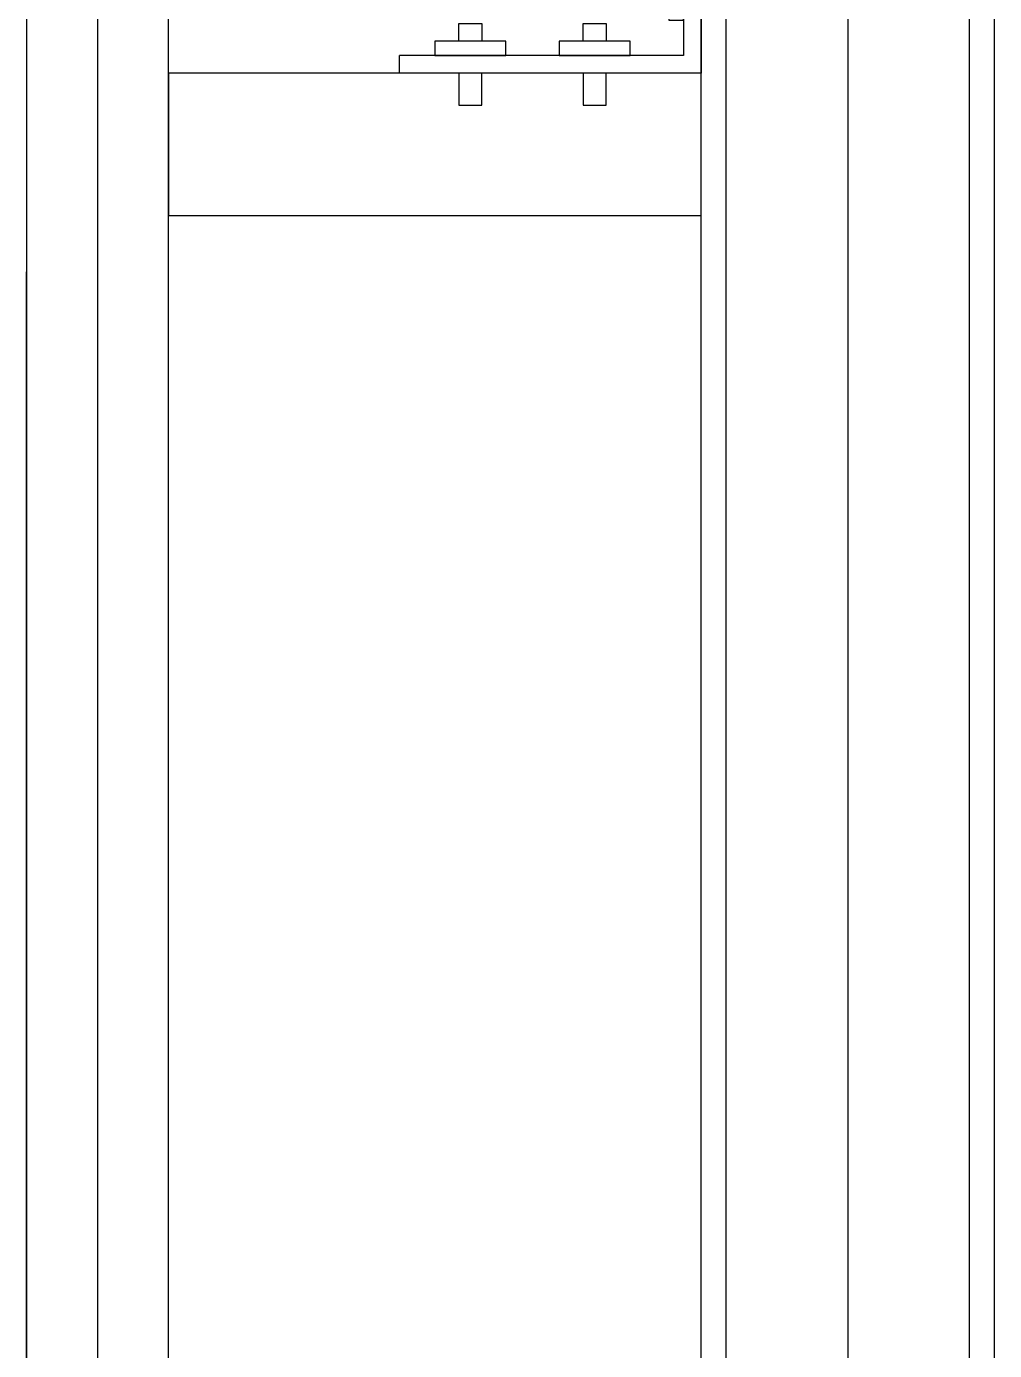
# Model space of a CAD drawing. Extents: x -3080 to 28500, y -1326 to 31609.
# Drawn here: x 2557.74 to 2585, y 26371.32 to 26408.6 of the extents above; entities that cross this region are included whole.
import ezdxf
from ezdxf.xclip import XClip

# ---------------------------------------------------------------- set-up
doc = ezdxf.new("R2010")
doc.units = 0
doc.header["$LTSCALE"] = 100
doc.header["$XCLIPFRAME"] = 2
doc.linetypes.add('188K-SM-07-F10-MECH-CR PIPE-Y2257103$0$F14P7-SM-08-FNN-(16)_CHEM_140725$0$HIDDEN', pattern=[9.525, 6.35, -3.175])
for name, color, linetype in [('0-xref', 8, 'Continuous'), ('188K-SM-07-F10-MECH-CR PIPE-Y2257103$0$AP6B-SM-08-FNN-340-A(13)_Ver1$0$18P2-SM-08-FNN-320-A(5)-20190426-JEN$0$18P2-SM-08-FNN-320-A(5)-20190318-JEN$0$SM-08-FNN-300-A(5)-JEN$0$15P6-SM-08-FNN-320-A(10)-UIS-TCM$0$15P6-SM-08-FNN-00-(@10)170308-MIC$0$0-CDS', 140, 'Continuous'), ('188K-SM-07-F10-MECH-CR PIPE-Y2257103$0$AP7P1-SM-08-FNN-120-A(4)-SMP$0$15P6-SM-08-FNN-320-A(10)-UIS-TCM$0$15P6-SM-08-FNN-00-(@10)170308-MIC$0$0-CDS', 140, 'Continuous'), ('188K-SM-07-F10-MECH-CR PIPE-Y2257103$0$SH-LINE-130', 2, 'Continuous'), ('188K-SM-07-F10-MECH-CR PIPE-Y2257103$0$X-S-FAB_SL ALL$0$ASP_8', 8, 'Continuous')]:
    doc.layers.add(name, color=color, linetype=linetype)

# ---------------------------------------------------------------- blocks, each defined once
blk = doc.blocks.new('188K-SM-07-F10-MECH-CR PIPE-Y2257103$0$X-S-FAB_SL ALL')
at = {"layer": '188K-SM-07-F10-MECH-CR PIPE-Y2257103$0$X-S-FAB_SL ALL$0$ASP_8'}
blk.add_line((-1888.521, -73043.977), (-1888.521, -72848.977), dxfattribs=at)
blk = doc.blocks.new('188K-SM-07-F10-MECH-CR PIPE-Y2257103$0$AP6B-SM-08-FNN-340-A(13)_Ver1$0$18P2-SM-08-FNN-320-A(5)-20190426-JEN$0$18P2-SM-08-FNN-320-A(5)-20190318-JEN$0$SM-08-FNN-300-A(5)-JEN$0$15P6-SM-08-FNN-320-A(10)-UIS-TCM$0$15P6-SM-08-FNN-00-(@10)170308-MIC$0$15P6-SM-08-FNN-320-A(10)-CDS$0$15P6-SM-08-FNN-320-A(10)-UIS-TCM$0$15P6-SM-08-FNN-320-A(10)-UIS-TCM$0$15P6-SM-08-FNN-320-A(10)-UIS-TCM$0$15P6-SM-08-FNN-320-A(10)-UIS-TCM$0$15P6-SM-08-FNN-320-A(10)-UIS-TCM$0$15P6-SM-08-FNN-320-A(10)-UIS-TCM$0$8$0$F14P7-SM-08-FNN-(16)_CHEM_140725$0$A$C65D67C42')
for p, q in [((0.5, 5), (0, 5)), ((0, 5), (0, 0)), ((0.5, 5), (0.5, 0.5)), ((0.5, 0.5), (8.5, 0.5)), ((8.5, 0), (8.5, 0.5)), ((0, 0), (8.5, 0))]:
    blk.add_line(p, q)
for points in [[(0.907, 1.5), (0.5, 1.5), (0.5, 3.5), (0.907, 3.5)], [(0, 2.176), (-0.901, 2.176), (-0.901, 2.824), (0, 2.824)], [(0.907, 2.176), (1.401, 2.176), (1.401, 2.824), (0.907, 2.824)], [(3.324, 0.907), (3.324, 1.401), (2.676, 1.401), (2.676, 0.907)], [(6.824, 0.907), (6.824, 1.401), (6.176, 1.401), (6.176, 0.907)], [(4, 0.907), (4, 0.5), (2, 0.5), (2, 0.907)], [(7.5, 0.907), (7.5, 0.5), (5.5, 0.5), (5.5, 0.907)], [(3.324, 0), (3.324, -0.901), (2.676, -0.901), (2.676, 0)], [(6.824, 0), (6.824, -0.901), (6.176, -0.901), (6.176, 0)]]:
    blk.add_lwpolyline(points, close=True)
blk = doc.blocks.new('188K-SM-07-F10-MECH-CR PIPE-Y2257103$0$CDS-WET')
at = {"layer": '188K-SM-07-F10-MECH-CR PIPE-Y2257103$0$AP6B-SM-08-FNN-340-A(13)_Ver1$0$18P2-SM-08-FNN-320-A(5)-20190426-JEN$0$18P2-SM-08-FNN-320-A(5)-20190318-JEN$0$SM-08-FNN-300-A(5)-JEN$0$15P6-SM-08-FNN-320-A(10)-UIS-TCM$0$15P6-SM-08-FNN-00-(@10)170308-MIC$0$0-CDS', "ltscale": 0.1}
blk.add_line((2559.74, -72855.477), (2559.74, -73013.977), dxfattribs=at)
for points in [[(2557.74, -73013.977), (2561.74, -73013.977), (2561.74, -72855.477), (2557.74, -72855.477)], [(2576.74, -72927.477), (2561.74, -72927.477), (2561.74, -72931.477), (2576.74, -72931.477)]]:
    blk.add_lwpolyline(points, close=True, dxfattribs=at)
at = {"layer": '188K-SM-07-F10-MECH-CR PIPE-Y2257103$0$AP7P1-SM-08-FNN-120-A(4)-SMP$0$15P6-SM-08-FNN-320-A(10)-UIS-TCM$0$15P6-SM-08-FNN-00-(@10)170308-MIC$0$0-CDS', "ltscale": 0.1}
blk.add_line((2557.74, -72984.477), (2557.74, -72933.072), dxfattribs=at)
at = {"layer": '188K-SM-07-F10-MECH-CR PIPE-Y2257103$0$SH-LINE-130', "linetype": '188K-SM-07-F10-MECH-CR PIPE-Y2257103$0$F14P7-SM-08-FNN-(16)_CHEM_140725$0$HIDDEN'}
for p, q in [((2577.44, -73013.977, 0), (2577.44, -72789.777, 0)), ((2584.3, -73013.977, 0), (2584.3, -72789.777, 0))]:
    blk.add_line(p, q, dxfattribs=at)
at = {"layer": '188K-SM-07-F10-MECH-CR PIPE-Y2257103$0$SH-LINE-130', "ltscale": 0.1}
for points in [[(2576.74, -73013.977), (2576.74, -72789.777), (2580.87, -72789.777), (2580.87, -73013.977)], [(2585, -73013.977), (2585, -72789.777), (2580.87, -72789.777), (2580.87, -73013.977)]]:
    blk.add_lwpolyline(points, close=True, dxfattribs=at)
at = {"layer": '188K-SM-07-F10-MECH-CR PIPE-Y2257103$0$AP6B-SM-08-FNN-340-A(13)_Ver1$0$18P2-SM-08-FNN-320-A(5)-20190426-JEN$0$18P2-SM-08-FNN-320-A(5)-20190318-JEN$0$SM-08-FNN-300-A(5)-JEN$0$15P6-SM-08-FNN-320-A(10)-UIS-TCM$0$15P6-SM-08-FNN-00-(@10)170308-MIC$0$0-CDS', "ltscale": 0.1, "xscale": -1}
blk.add_blockref('188K-SM-07-F10-MECH-CR PIPE-Y2257103$0$AP6B-SM-08-FNN-340-A(13)_Ver1$0$18P2-SM-08-FNN-320-A(5)-20190426-JEN$0$18P2-SM-08-FNN-320-A(5)-20190318-JEN$0$SM-08-FNN-300-A(5)-JEN$0$15P6-SM-08-FNN-320-A(10)-UIS-TCM$0$15P6-SM-08-FNN-00-(@10)170308-MIC$0$15P6-SM-08-FNN-320-A(10)-CDS$0$15P6-SM-08-FNN-320-A(10)-UIS-TCM$0$15P6-SM-08-FNN-320-A(10)-UIS-TCM$0$15P6-SM-08-FNN-320-A(10)-UIS-TCM$0$15P6-SM-08-FNN-320-A(10)-UIS-TCM$0$15P6-SM-08-FNN-320-A(10)-UIS-TCM$0$15P6-SM-08-FNN-320-A(10)-UIS-TCM$0$8$0$F14P7-SM-08-FNN-(16)_CHEM_140725$0$A$C65D67C42', (2576.74, -72927.477), dxfattribs=at)
blk = doc.blocks.new('188K-SM-07-F10-MECH-CR PIPE-Y2257103')
ref = blk.add_blockref('188K-SM-07-F10-MECH-CR PIPE-Y2257103$0$X-S-FAB_SL ALL', (4473.521, 99334.763))
XClip(ref).set_block_clipping_path([(-7553.4648570136, -75341.9369645483), (24026.2025623869, -67725.7696244382)])
blk.add_blockref('188K-SM-07-F10-MECH-CR PIPE-Y2257103$0$CDS-WET', (0, 99334.763))

msp = doc.modelspace()

# ---------------------------------------------------------------- block references
at = {"layer": '0-xref'}
msp.add_blockref('188K-SM-07-F10-MECH-CR PIPE-Y2257103', (0, 0), dxfattribs=at)

doc.saveas('drawing.dxf')
